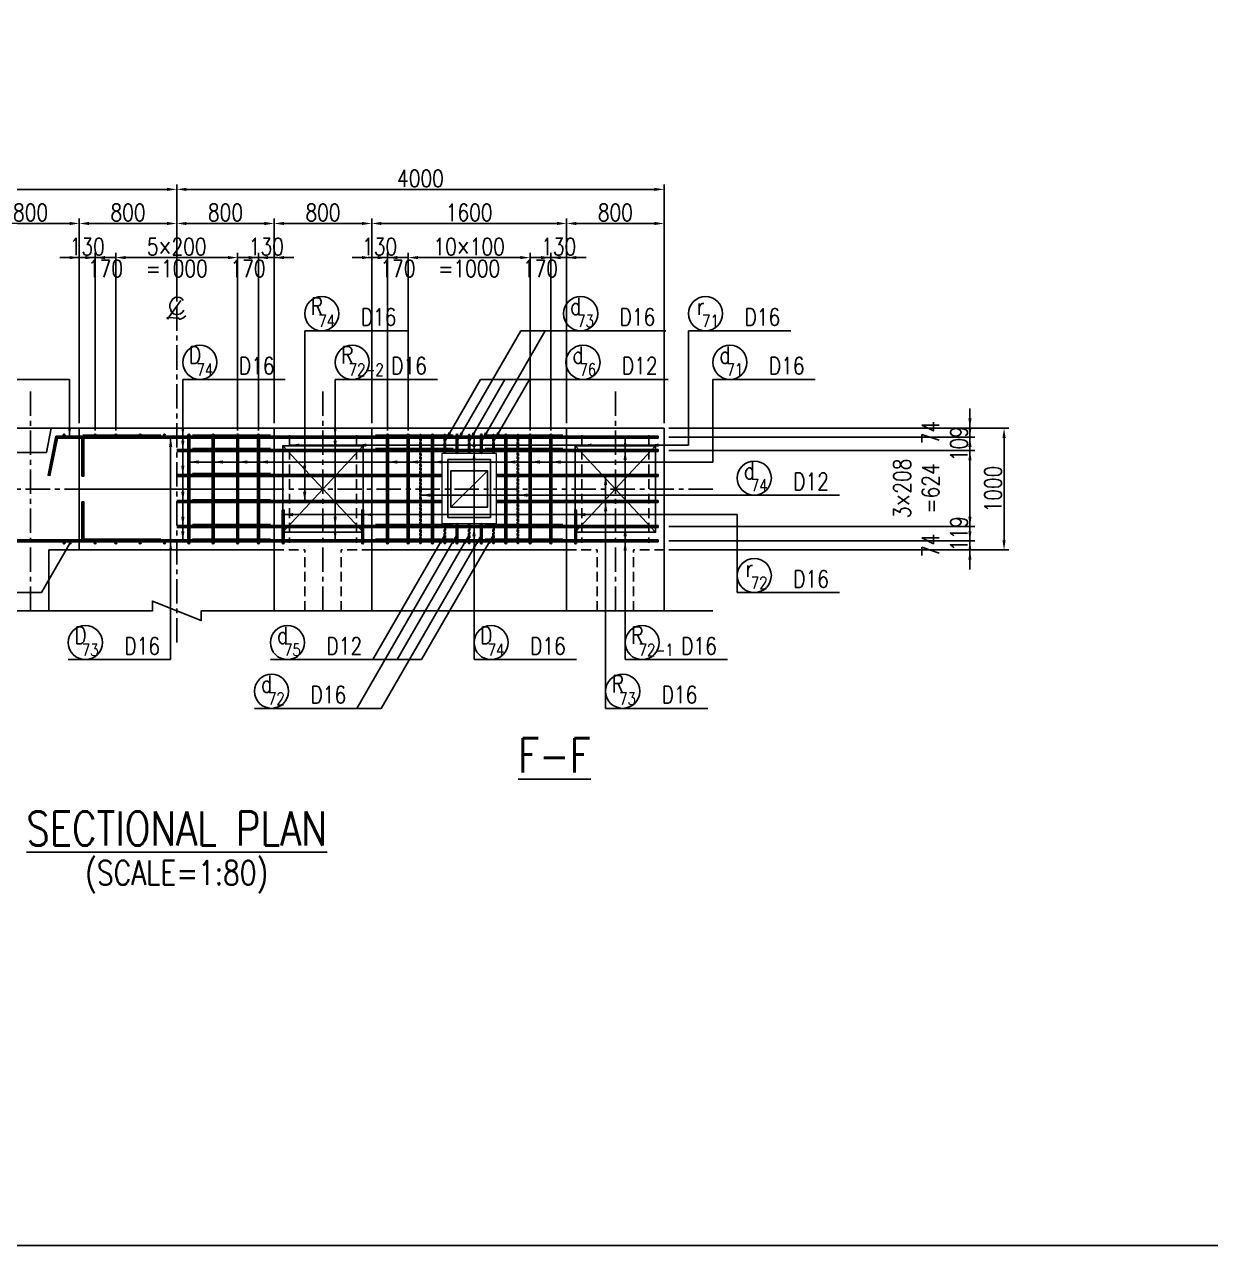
# Model space of a CAD drawing. Header units: millimetres. Extents: x -41433 to 131500, y -94900 to 39745.
# Drawn here: x 108900 to 118635, y -63900 to -53876 of the extents above; entities that cross this region are included whole.
import ezdxf
from ezdxf.enums import TextEntityAlignment as Align

# ---------------------------------------------------------------- set-up
doc = ezdxf.new("R2010")
doc.units = ezdxf.units.MM
doc.header["$LTSCALE"] = 160
doc.header["$MEASUREMENT"] = 0
for name, pattern in [('CENTER', [2, 1.25, -0.25, 0.25, -0.25]), ('DASHED', [0.75, 0.5, -0.25]), ('HIDDEN', [0.375, 0.25, -0.125]), ('実線', [20, 10, 10])]:
    doc.linetypes.add(name, pattern=pattern)
doc.layers.get('DEFPOINTS').update_dxf_attribs({"color": 53, "linetype": 'CONTINUOUS'})
for name, color, linetype in [('CENTER', 6, 'CENTER'), ('DIM', 6, 'CONTINUOUS'), ('DIM-L', 6, 'CONTINUOUS'), ('GAIKEI-KEIKAKU', 4, 'CONTINUOUS'), ('TEKKIN-C', 3, 'CONTINUOUS'), ('TEKKIN-L', 2, 'CONTINUOUS'), ('TEKKIN-R', 3, 'CONTINUOUS'), ('TEKKIN-S', 3, 'CONTINUOUS'), ('TEXT', 4, 'CONTINUOUS'), ('TITLE', 3, 'CONTINUOUS')]:
    doc.layers.add(name, color=color, linetype=linetype)
doc.layers.add('D-WORK', color=8, linetype='実線', lineweight=0, plot=False)
doc.styles.add('DIM-TEXT', font='ROMANS', dxfattribs={"width": 0.8, "bigfont": 'EXTFONT'})
doc.styles.add('romans', font='romans.shx', dxfattribs={"bigfont": 'extfont.shx'})
doc.dimstyles.new('DIM40', dxfattribs={"dimscale": 40, "dimtxt": 3.5, "dimasz": 2, "dimexe": 1, "dimexo": 1, "dimgap": 0.5, "dimtad": 1, "dimdec": 0, "dimzin": 9, "dimdsep": 46, "dimtxsty": 'DIM-TEXT', "dimcen": 0, "dimclrt": 4, "dimaunit": 1, "dimadec": 4, "dimazin": 0, "dimtfac": 1, "dimtdec": 0, "dimtix": 1, "dimtmove": 2, "dimatfit": 0, "dimfxl": 1, "dimlwd": -1, "dimlwe": -1, "dimarcsym": 0})

# ---------------------------------------------------------------- blocks, each defined once
blk = doc.blocks.new('*D1207')
at = {"layer": 'DEFPOINTS', "color": 0, "transparency": 16777216}
for p in [(114150, -57190), (114150, -58190), (116940, -58190)]:
    blk.add_point(p, dxfattribs=at)
at = {"layer": 'DIM', "color": 0, "transparency": 16777216}
for p, q in [((114190, -57190), (116980, -57190)), ((116940, -57270), (116940, -58110)), ((114190, -58190), (116980, -58190))]:
    blk.add_line(p, q, dxfattribs=at)
for points in [[(116927, -57270), (116953, -57270), (116940, -57190)], [(116927, -58110), (116953, -58110), (116940, -58190)]]:
    blk.add_solid(points, dxfattribs=at)
at = {"layer": 'DIM', "color": 4, "transparency": 16777216, "insert": (116850, -57690), "char_height": 140, "attachment_point": 5, "rotation": 90, "style": 'DIM-TEXT'}
blk.add_mtext('1000', dxfattribs=at)
blk = doc.blocks.new('*D1208')
at = {"layer": 'DEFPOINTS', "color": 0, "transparency": 16777216}
for p in [(114150, -57190), (114150, -57264), (116660, -57264)]:
    blk.add_point(p, dxfattribs=at)
at = {"layer": 'DIM', "color": 0, "transparency": 16777216}
for p, q in [((116660, -57110), (116660, -57030)), ((114190, -57190), (116700, -57190)), ((116660, -57190), (116660, -57264)), ((114190, -57264), (116700, -57264)), ((116660, -57344), (116660, -57424))]:
    blk.add_line(p, q, dxfattribs=at)
for points in [[(116647, -57110), (116673, -57110), (116660, -57190)], [(116647, -57344), (116673, -57344), (116660, -57264)]]:
    blk.add_solid(points, dxfattribs=at)
at = {"layer": 'DIM', "color": 4, "transparency": 16777216, "insert": (116453, -57227), "char_height": 140, "attachment_point": 5, "rotation": 90, "style": 'DIM-TEXT'}
blk.add_mtext('74\\P ', dxfattribs=at)
blk = doc.blocks.new('*D1209')
at = {"layer": 'DEFPOINTS', "color": 0, "transparency": 16777216}
for p in [(114150, -57264), (114150, -57373), (116660, -57373)]:
    blk.add_point(p, dxfattribs=at)
at = {"layer": 'DIM', "color": 0, "transparency": 16777216}
for p, q in [((116660, -57184), (116660, -57104)), ((114190, -57264), (116700, -57264)), ((116660, -57264), (116660, -57373)), ((114190, -57373), (116700, -57373)), ((116660, -57453), (116660, -57533))]:
    blk.add_line(p, q, dxfattribs=at)
for points in [[(116647, -57184), (116673, -57184), (116660, -57264)], [(116647, -57453), (116673, -57453), (116660, -57373)]]:
    blk.add_solid(points, dxfattribs=at)
at = {"layer": 'DIM', "color": 4, "transparency": 16777216, "insert": (116570, -57318), "char_height": 140, "attachment_point": 5, "rotation": 90, "style": 'DIM-TEXT'}
blk.add_mtext('109', dxfattribs=at)
blk = doc.blocks.new('*D1210')
at = {"layer": 'DEFPOINTS', "color": 0, "transparency": 16777216}
for p in [(114150, -57997), (116660, -57997), (114150, -58116)]:
    blk.add_point(p, dxfattribs=at)
at = {"layer": 'DIM', "color": 0, "transparency": 16777216}
for p, q in [((116660, -57917), (116660, -57837)), ((114190, -57997), (116700, -57997)), ((116660, -58116), (116660, -57997)), ((114190, -58116), (116700, -58116)), ((116660, -58196), (116660, -58276))]:
    blk.add_line(p, q, dxfattribs=at)
for points in [[(116647, -57917), (116673, -57917), (116660, -57997)], [(116647, -58196), (116673, -58196), (116660, -58116)]]:
    blk.add_solid(points, dxfattribs=at)
at = {"layer": 'DIM', "color": 4, "transparency": 16777216, "insert": (116570, -58056), "char_height": 140, "attachment_point": 5, "rotation": 90, "style": 'DIM-TEXT'}
blk.add_mtext('119', dxfattribs=at)
blk = doc.blocks.new('*D1211')
at = {"layer": 'DEFPOINTS', "color": 0, "transparency": 16777216}
for p in [(114150, -58116), (116660, -58116), (114150, -58190)]:
    blk.add_point(p, dxfattribs=at)
at = {"layer": 'DIM', "color": 0, "transparency": 16777216}
for p, q in [((116660, -58036), (116660, -57956)), ((114190, -58116), (116700, -58116)), ((116660, -58190), (116660, -58116)), ((114190, -58190), (116700, -58190)), ((116660, -58270), (116660, -58350))]:
    blk.add_line(p, q, dxfattribs=at)
for points in [[(116647, -58036), (116673, -58036), (116660, -58116)], [(116647, -58270), (116673, -58270), (116660, -58190)]]:
    blk.add_solid(points, dxfattribs=at)
at = {"layer": 'DIM', "color": 4, "transparency": 16777216, "insert": (116453, -58153), "char_height": 140, "attachment_point": 5, "rotation": 90, "style": 'DIM-TEXT'}
blk.add_mtext('74\\P ', dxfattribs=at)
blk = doc.blocks.new('*D1212')
at = {"layer": 'DEFPOINTS', "color": 0, "transparency": 16777216}
for p in [(114150, -57373), (116660, -57373), (114150, -57997)]:
    blk.add_point(p, dxfattribs=at)
at = {"layer": 'DIM', "color": 0, "transparency": 16777216}
for p, q in [((114190, -57373), (116700, -57373)), ((116660, -57917), (116660, -57453)), ((114190, -57997), (116700, -57997))]:
    blk.add_line(p, q, dxfattribs=at)
for points in [[(116647, -57453), (116673, -57453), (116660, -57373)], [(116647, -57917), (116673, -57917), (116660, -57997)]]:
    blk.add_solid(points, dxfattribs=at)
at = {"layer": 'DIM', "color": 4, "transparency": 16777216, "insert": (116337, -57685), "char_height": 140, "attachment_point": 5, "rotation": 90, "style": 'DIM-TEXT'}
blk.add_mtext('3×208\\P=624\\P ', dxfattribs=at)
blk = doc.blocks.new('*D1202')
at = {"layer": 'DEFPOINTS', "color": 0, "transparency": 16777216}
for p in [(113050, -55790), (112050, -57248), (113050, -57248)]:
    blk.add_point(p, dxfattribs=at)
at = {"layer": 'DIM', "color": 0, "transparency": 16777216}
for p, q in [((112050, -57208), (112050, -55750)), ((112130, -55790), (112970, -55790)), ((113050, -57208), (113050, -55750))]:
    blk.add_line(p, q, dxfattribs=at)
for points in [[(112130, -55777), (112130, -55803), (112050, -55790)], [(112970, -55777), (112970, -55803), (113050, -55790)]]:
    blk.add_solid(points, dxfattribs=at)
at = {"layer": 'DIM', "color": 4, "transparency": 16777216, "char_height": 140, "attachment_point": 5, "style": 'DIM-TEXT'}
for s, insert in [('10×100', (112550, -55700)), ('=1000', (112550, -55880))]:
    blk.add_mtext(s, dxfattribs=dict(at, insert=insert))
blk = doc.blocks.new('*D1203')
at = {"layer": 'DEFPOINTS', "color": 0, "transparency": 16777216}
for p in [(112050, -55790), (111880, -57248), (112050, -57248)]:
    blk.add_point(p, dxfattribs=at)
at = {"layer": 'DIM', "color": 0, "transparency": 16777216}
for p, q in [((111800, -55790), (111720, -55790)), ((111880, -57208), (111880, -55750)), ((111880, -55790), (112050, -55790)), ((112050, -57208), (112050, -55750)), ((112130, -55790), (112210, -55790))]:
    blk.add_line(p, q, dxfattribs=at)
for points in [[(111800, -55777), (111800, -55803), (111880, -55790)], [(112130, -55777), (112130, -55803), (112050, -55790)]]:
    blk.add_solid(points, dxfattribs=at)
at = {"layer": 'DIM', "color": 4, "transparency": 16777216, "insert": (111965, -55880), "char_height": 140, "attachment_point": 5, "style": 'DIM-TEXT'}
blk.add_mtext('170', dxfattribs=at)
blk = doc.blocks.new('*D1204')
at = {"layer": 'DEFPOINTS', "color": 0, "transparency": 16777216}
for p in [(113220, -55790), (113050, -57248), (113220, -57248)]:
    blk.add_point(p, dxfattribs=at)
at = {"layer": 'DIM', "color": 0, "transparency": 16777216}
for p, q in [((112970, -55790), (112890, -55790)), ((113050, -57208), (113050, -55750)), ((113050, -55790), (113220, -55790)), ((113220, -57208), (113220, -55750)), ((113300, -55790), (113380, -55790))]:
    blk.add_line(p, q, dxfattribs=at)
for points in [[(112970, -55777), (112970, -55803), (113050, -55790)], [(113300, -55777), (113300, -55803), (113220, -55790)]]:
    blk.add_solid(points, dxfattribs=at)
at = {"layer": 'DIM', "color": 4, "transparency": 16777216, "insert": (113135, -55880), "char_height": 140, "attachment_point": 5, "style": 'DIM-TEXT'}
blk.add_mtext('170', dxfattribs=at)
blk = doc.blocks.new('*D1205')
at = {"layer": 'DEFPOINTS', "color": 0, "transparency": 16777216}
for p in [(113350, -55790), (113350, -57190), (113220, -57248)]:
    blk.add_point(p, dxfattribs=at)
at = {"layer": 'DIM', "color": 0, "transparency": 16777216}
for p, q in [((113140, -55790), (113060, -55790)), ((113220, -57208), (113220, -55750)), ((113220, -55790), (113350, -55790)), ((113350, -57150), (113350, -55750)), ((113430, -55790), (113510, -55790))]:
    blk.add_line(p, q, dxfattribs=at)
for points in [[(113140, -55777), (113140, -55803), (113220, -55790)], [(113430, -55777), (113430, -55803), (113350, -55790)]]:
    blk.add_solid(points, dxfattribs=at)
at = {"layer": 'DIM', "color": 4, "transparency": 16777216, "insert": (113285, -55700), "char_height": 140, "attachment_point": 5, "style": 'DIM-TEXT'}
blk.add_mtext('130', dxfattribs=at)
blk = doc.blocks.new('*D1206')
at = {"layer": 'DEFPOINTS', "color": 0, "transparency": 16777216}
for p in [(111880, -55790), (111750, -57190), (111880, -57248)]:
    blk.add_point(p, dxfattribs=at)
at = {"layer": 'DIM', "color": 0, "transparency": 16777216}
for p, q in [((111670, -55790), (111590, -55790)), ((111750, -57150), (111750, -55750)), ((111750, -55790), (111880, -55790)), ((111880, -57208), (111880, -55750)), ((111960, -55790), (112040, -55790))]:
    blk.add_line(p, q, dxfattribs=at)
for points in [[(111670, -55777), (111670, -55803), (111750, -55790)], [(111960, -55777), (111960, -55803), (111880, -55790)]]:
    blk.add_solid(points, dxfattribs=at)
at = {"layer": 'DIM', "color": 4, "transparency": 16777216, "insert": (111815, -55700), "char_height": 140, "attachment_point": 5, "style": 'DIM-TEXT'}
blk.add_mtext('130', dxfattribs=at)
blk = doc.blocks.new('*D1182')
at = {"layer": 'DEFPOINTS', "color": 0, "transparency": 16777216}
for p in [(110650, -55790), (109650, -57248), (110650, -57248)]:
    blk.add_point(p, dxfattribs=at)
at = {"layer": 'DIM', "color": 0, "transparency": 16777216}
for p, q in [((109650, -57208), (109650, -55750)), ((109730, -55790), (110570, -55790)), ((110650, -57208), (110650, -55750))]:
    blk.add_line(p, q, dxfattribs=at)
for points in [[(109730, -55777), (109730, -55803), (109650, -55790)], [(110570, -55777), (110570, -55803), (110650, -55790)]]:
    blk.add_solid(points, dxfattribs=at)
at = {"layer": 'DIM', "color": 4, "transparency": 16777216, "char_height": 140, "attachment_point": 5, "style": 'DIM-TEXT'}
for s, insert in [('5×200', (110150, -55700)), ('=1000', (110150, -55880))]:
    blk.add_mtext(s, dxfattribs=dict(at, insert=insert))
blk = doc.blocks.new('*D1183')
at = {"layer": 'DEFPOINTS', "color": 0, "transparency": 16777216}
for p in [(109650, -55790), (109480, -57248), (109650, -57248)]:
    blk.add_point(p, dxfattribs=at)
at = {"layer": 'DIM', "color": 0, "transparency": 16777216}
for p, q in [((109400, -55790), (109320, -55790)), ((109480, -57208), (109480, -55750)), ((109480, -55790), (109650, -55790)), ((109650, -57208), (109650, -55750)), ((109730, -55790), (109810, -55790))]:
    blk.add_line(p, q, dxfattribs=at)
for points in [[(109400, -55777), (109400, -55803), (109480, -55790)], [(109730, -55777), (109730, -55803), (109650, -55790)]]:
    blk.add_solid(points, dxfattribs=at)
at = {"layer": 'DIM', "color": 4, "transparency": 16777216, "insert": (109565, -55880), "char_height": 140, "attachment_point": 5, "style": 'DIM-TEXT'}
blk.add_mtext('170', dxfattribs=at)
blk = doc.blocks.new('*D1184')
at = {"layer": 'DEFPOINTS', "color": 0, "transparency": 16777216}
for p in [(110820, -55790), (110650, -57248), (110820, -57248)]:
    blk.add_point(p, dxfattribs=at)
at = {"layer": 'DIM', "color": 0, "transparency": 16777216}
for p, q in [((110570, -55790), (110490, -55790)), ((110650, -57208), (110650, -55750)), ((110650, -55790), (110820, -55790)), ((110820, -57208), (110820, -55750)), ((110900, -55790), (110980, -55790))]:
    blk.add_line(p, q, dxfattribs=at)
for points in [[(110570, -55777), (110570, -55803), (110650, -55790)], [(110900, -55777), (110900, -55803), (110820, -55790)]]:
    blk.add_solid(points, dxfattribs=at)
at = {"layer": 'DIM', "color": 4, "transparency": 16777216, "insert": (110735, -55880), "char_height": 140, "attachment_point": 5, "style": 'DIM-TEXT'}
blk.add_mtext('170', dxfattribs=at)
blk = doc.blocks.new('*D1185')
at = {"layer": 'DEFPOINTS', "color": 0, "transparency": 16777216}
for p in [(110950, -55790), (110950, -57190), (110820, -57248)]:
    blk.add_point(p, dxfattribs=at)
at = {"layer": 'DIM', "color": 0, "transparency": 16777216}
for p, q in [((110740, -55790), (110660, -55790)), ((110820, -57208), (110820, -55750)), ((110820, -55790), (110950, -55790)), ((110950, -57150), (110950, -55750)), ((111030, -55790), (111110, -55790))]:
    blk.add_line(p, q, dxfattribs=at)
for points in [[(110740, -55777), (110740, -55803), (110820, -55790)], [(111030, -55777), (111030, -55803), (110950, -55790)]]:
    blk.add_solid(points, dxfattribs=at)
at = {"layer": 'DIM', "color": 4, "transparency": 16777216, "insert": (110885, -55700), "char_height": 140, "attachment_point": 5, "style": 'DIM-TEXT'}
blk.add_mtext('130', dxfattribs=at)
blk = doc.blocks.new('*D1186')
at = {"layer": 'DEFPOINTS', "color": 0, "transparency": 16777216}
for p in [(109480, -55790), (109350, -57190), (109480, -57248)]:
    blk.add_point(p, dxfattribs=at)
at = {"layer": 'DIM', "color": 0, "transparency": 16777216}
for p, q in [((109270, -55790), (109190, -55790)), ((109350, -57150), (109350, -55750)), ((109350, -55790), (109480, -55790)), ((109480, -57208), (109480, -55750)), ((109560, -55790), (109640, -55790))]:
    blk.add_line(p, q, dxfattribs=at)
for points in [[(109270, -55777), (109270, -55803), (109350, -55790)], [(109560, -55777), (109560, -55803), (109480, -55790)]]:
    blk.add_solid(points, dxfattribs=at)
at = {"layer": 'DIM', "color": 4, "transparency": 16777216, "insert": (109415, -55700), "char_height": 140, "attachment_point": 5, "style": 'DIM-TEXT'}
blk.add_mtext('130', dxfattribs=at)
blk = doc.blocks.new('*D1193')
at = {"layer": 'DEFPOINTS', "color": 0, "transparency": 16777216}
for p in [(109350, -55510), (108550, -57190), (109350, -57190)]:
    blk.add_point(p, dxfattribs=at)
at = {"layer": 'DIM', "color": 0, "transparency": 16777216}
for p, q in [((108550, -57150), (108550, -55470)), ((108630, -55510), (109270, -55510)), ((109350, -57150), (109350, -55470))]:
    blk.add_line(p, q, dxfattribs=at)
for points in [[(108630, -55497), (108630, -55523), (108550, -55510)], [(109270, -55497), (109270, -55523), (109350, -55510)]]:
    blk.add_solid(points, dxfattribs=at)
at = {"layer": 'DIM', "color": 4, "transparency": 16777216, "insert": (108950, -55420), "char_height": 140, "attachment_point": 5, "style": 'DIM-TEXT'}
blk.add_mtext('800', dxfattribs=at)
blk = doc.blocks.new('*D1194')
at = {"layer": 'DEFPOINTS', "color": 0, "transparency": 16777216}
for p in [(110150, -55510), (110150, -56190), (109350, -57190)]:
    blk.add_point(p, dxfattribs=at)
at = {"layer": 'DIM', "color": 0, "transparency": 16777216}
for p, q in [((109350, -57150), (109350, -55470)), ((109430, -55510), (110070, -55510)), ((110150, -56150), (110150, -55470))]:
    blk.add_line(p, q, dxfattribs=at)
for points in [[(109430, -55497), (109430, -55523), (109350, -55510)], [(110070, -55497), (110070, -55523), (110150, -55510)]]:
    blk.add_solid(points, dxfattribs=at)
at = {"layer": 'DIM', "color": 4, "transparency": 16777216, "insert": (109750, -55420), "char_height": 140, "attachment_point": 5, "style": 'DIM-TEXT'}
blk.add_mtext('800', dxfattribs=at)
blk = doc.blocks.new('*D1195')
at = {"layer": 'DEFPOINTS', "color": 0, "transparency": 16777216}
for p in [(111750, -55510), (110950, -57190), (111750, -57190)]:
    blk.add_point(p, dxfattribs=at)
at = {"layer": 'DIM', "color": 0, "transparency": 16777216}
for p, q in [((110950, -57150), (110950, -55470)), ((111030, -55510), (111670, -55510)), ((111750, -57150), (111750, -55470))]:
    blk.add_line(p, q, dxfattribs=at)
for points in [[(111030, -55497), (111030, -55523), (110950, -55510)], [(111670, -55497), (111670, -55523), (111750, -55510)]]:
    blk.add_solid(points, dxfattribs=at)
at = {"layer": 'DIM', "color": 4, "transparency": 16777216, "insert": (111350, -55420), "char_height": 140, "attachment_point": 5, "style": 'DIM-TEXT'}
blk.add_mtext('800', dxfattribs=at)
blk = doc.blocks.new('*D1196')
at = {"layer": 'DEFPOINTS', "color": 0, "transparency": 16777216}
for p in [(113350, -55510), (111750, -57190), (113350, -57190)]:
    blk.add_point(p, dxfattribs=at)
at = {"layer": 'DIM', "color": 0, "transparency": 16777216}
for p, q in [((111750, -57150), (111750, -55470)), ((111830, -55510), (113270, -55510)), ((113350, -57150), (113350, -55470))]:
    blk.add_line(p, q, dxfattribs=at)
for points in [[(111830, -55497), (111830, -55523), (111750, -55510)], [(113270, -55497), (113270, -55523), (113350, -55510)]]:
    blk.add_solid(points, dxfattribs=at)
at = {"layer": 'DIM', "color": 4, "transparency": 16777216, "insert": (112550, -55420), "char_height": 140, "attachment_point": 5, "style": 'DIM-TEXT'}
blk.add_mtext('1600', dxfattribs=at)
blk = doc.blocks.new('*D1197')
at = {"layer": 'DEFPOINTS', "color": 0, "transparency": 16777216}
for p in [(114150, -55510), (113350, -57190), (114150, -57190)]:
    blk.add_point(p, dxfattribs=at)
at = {"layer": 'DIM', "color": 0, "transparency": 16777216}
for p, q in [((113350, -57150), (113350, -55470)), ((113430, -55510), (114070, -55510)), ((114150, -57150), (114150, -55470))]:
    blk.add_line(p, q, dxfattribs=at)
for points in [[(113430, -55497), (113430, -55523), (113350, -55510)], [(114070, -55497), (114070, -55523), (114150, -55510)]]:
    blk.add_solid(points, dxfattribs=at)
at = {"layer": 'DIM', "color": 4, "transparency": 16777216, "insert": (113750, -55420), "char_height": 140, "attachment_point": 5, "style": 'DIM-TEXT'}
blk.add_mtext('800', dxfattribs=at)
blk = doc.blocks.new('*D1198')
at = {"layer": 'DEFPOINTS', "color": 0, "transparency": 16777216}
for p in [(110150, -55510), (110150, -56190), (110950, -57190)]:
    blk.add_point(p, dxfattribs=at)
at = {"layer": 'DIM', "color": 0, "transparency": 16777216}
for p, q in [((110150, -56150), (110150, -55470)), ((110870, -55510), (110230, -55510)), ((110950, -57150), (110950, -55470))]:
    blk.add_line(p, q, dxfattribs=at)
for points in [[(110230, -55497), (110230, -55523), (110150, -55510)], [(110870, -55497), (110870, -55523), (110950, -55510)]]:
    blk.add_solid(points, dxfattribs=at)
at = {"layer": 'DIM', "color": 4, "transparency": 16777216, "insert": (110550, -55420), "char_height": 140, "attachment_point": 5, "style": 'DIM-TEXT'}
blk.add_mtext('800', dxfattribs=at)
blk = doc.blocks.new('*D1200')
at = {"layer": 'DEFPOINTS', "color": 0, "transparency": 16777216}
for p in [(110150, -55230), (110150, -56190), (106150, -57190)]:
    blk.add_point(p, dxfattribs=at)
at = {"layer": 'DIM', "color": 0, "transparency": 16777216}
for p, q in [((106150, -57150), (106150, -55190)), ((106230, -55230), (110070, -55230)), ((110150, -56150), (110150, -55190))]:
    blk.add_line(p, q, dxfattribs=at)
for points in [[(106230, -55217), (106230, -55243), (106150, -55230)], [(110070, -55217), (110070, -55243), (110150, -55230)]]:
    blk.add_solid(points, dxfattribs=at)
at = {"layer": 'DIM', "color": 4, "transparency": 16777216, "insert": (108150, -55140), "char_height": 140, "attachment_point": 5, "style": 'DIM-TEXT'}
blk.add_mtext('4000', dxfattribs=at)
blk = doc.blocks.new('*D1201')
at = {"layer": 'DEFPOINTS', "color": 0, "transparency": 16777216}
for p in [(110150, -55230), (110150, -56190), (114150, -57190)]:
    blk.add_point(p, dxfattribs=at)
at = {"layer": 'DIM', "color": 0, "transparency": 16777216}
for p, q in [((110150, -56150), (110150, -55190)), ((114070, -55230), (110230, -55230)), ((114150, -57150), (114150, -55190))]:
    blk.add_line(p, q, dxfattribs=at)
for points in [[(110230, -55217), (110230, -55243), (110150, -55230)], [(114070, -55217), (114070, -55243), (114150, -55230)]]:
    blk.add_solid(points, dxfattribs=at)
at = {"layer": 'DIM', "color": 4, "transparency": 16777216, "insert": (112150, -55140), "char_height": 140, "attachment_point": 5, "style": 'DIM-TEXT'}
blk.add_mtext('4000', dxfattribs=at)

msp = doc.modelspace()

# ---------------------------------------------------------------- linework, layer by layer
at = {"layer": 'CENTER'}
for p, q in [((110150, -56190), (110150, -58990)), ((108950, -56890), (108950, -58690)), ((111350, -56890), (111350, -58690)), ((113750, -56890), (113750, -58690)), ((114550, -57690), (105750, -57690))]:
    msp.add_line(p, q, dxfattribs=at)
at = {"layer": 'D-WORK'}
msp.add_lwpolyline([(112774.5, -57973), (112774.5, -57397), (112325.5, -57397), (112325.5, -57973)], close=True, dxfattribs=at)
at = {"layer": 'DEFPOINTS'}
for p, q in [((111020, -58045), (111680, -57335)), ((111020, -57335), (111680, -58045)), ((113420, -58045), (114080, -57335)), ((113420, -57335), (114080, -58045)), ((112400, -57840), (112700, -57540)), ((109350, -57690), (110950, -57690))]:
    msp.add_line(p, q, dxfattribs=at)
at = {"layer": 'DEFPOINTS', "flags": 128}
for points in [[(131500, -43500), (100000, -43500), (100000, -63900), (131500, -63900)], [(112420, -57272), (112420, -57256), (110280, -57256), (110280, -57272)], [(114100, -57272), (112680, -57272), (112680, -57256), (114100, -57256)], [(112420, -57380.8), (112420, -57364.8), (110280, -57364.8), (110280, -57380.8)], [(114100, -57380.8), (112680, -57380.8), (112680, -57364.8), (114100, -57364.8)], [(112325.5, -57585.67), (112325.5, -57569.67), (110280, -57569.67), (110280, -57585.67)], [(114100, -57585.67), (112774.5, -57585.67), (112774.5, -57569.67), (114100, -57569.67)], [(112325.5, -57800.33), (112325.5, -57784.33), (110280, -57784.33), (110280, -57800.33)], [(114100, -57800.33), (112774.5, -57800.33), (112774.5, -57784.33), (114100, -57784.33)], [(112420, -58005.2), (112420, -57989.2), (110280, -57989.2), (110280, -58005.2)], [(114100, -58005.2), (112680, -58005.2), (112680, -57989.2), (114100, -57989.2)], [(107880, -58108), (107880, -58124), (110020, -58124), (110020, -58108)], [(112420, -58124), (112420, -58108), (110280, -58108), (110280, -58124)], [(114100, -58124), (112680, -58124), (112680, -58108), (114100, -58108)]]:
    msp.add_lwpolyline(points, close=True, dxfattribs=at)
at = {"layer": 'DEFPOINTS', "ltscale": 0.8}
for points in [[(110020, -57272), (109170.91, -57272), (109109.44, -57579.35), (109093.75, -57576.22), (109157.79, -57256), (110020, -57256)], [(113320, -57256), (111780, -57256), (111780, -57272), (113320, -57272)], [(113320, -57364.8), (111780, -57364.8), (111780, -57380.8), (113320, -57380.8)], [(113320, -57989.2), (111780, -57989.2), (111780, -58005.2), (113320, -58005.2)], [(113320, -58108), (111780, -58108), (111780, -58124), (113320, -58124)]]:
    msp.add_lwpolyline(points, close=True, dxfattribs=at)
for points in [[(110150, -57272), (109388, -57272), (109388, -57584), (109372, -57584), (109372, -57256), (110150, -57256)], [(110150, -58108), (109388, -58108), (109388, -57796), (109372, -57796), (109372, -58124), (110150, -58124)]]:
    msp.add_lwpolyline(points, dxfattribs=at)
at = {"layer": 'DEFPOINTS', "flags": 128}
for points in [[(110150, -57256), (110920, -57256), (110920, -57272), (110150, -57272)], [(110150, -57364.8), (110920, -57364.8), (110920, -57380.8), (110150, -57380.8)], [(110150, -57569.67), (110920, -57569.67), (110920, -57585.67), (110150, -57585.67)], [(110150, -57784.33), (110920, -57784.33), (110920, -57800.33), (110150, -57800.33)], [(110150, -57989.2), (110920, -57989.2), (110920, -58005.2), (110150, -58005.2)], [(110150, -58108), (110920, -58108), (110920, -58124), (110150, -58124)]]:
    msp.add_lwpolyline(points, dxfattribs=at)
at = {"layer": 'DEFPOINTS'}
for points in [[(110258, -57248), (110258, -58132, -1), (110242, -58132), (110242, -57248, -1)], [(110458, -57248), (110458, -58132, -1), (110442, -58132), (110442, -57248, -1)], [(110658, -57248), (110658, -58132, -1), (110642, -58132), (110642, -57248, -1)], [(110828, -57248), (110828, -58132, -1), (110812, -58132), (110812, -57248, -1)], [(111888, -57248), (111888, -58132, -1), (111872, -58132), (111872, -57248, -1)], [(112058, -57248), (112058, -58132, -1), (112042, -58132), (112042, -57248, -1)], [(112258, -57248), (112258, -58132, -1), (112242, -58132), (112242, -57248, -1)], [(112458, -57248), (112458, -57388.8, -1), (112442, -57388.8), (112442, -57248, -1)], [(112658, -57248), (112658, -57388.8, -1), (112642, -57388.8), (112642, -57248, -1)], [(112858, -57248), (112858, -58132, -1), (112842, -58132), (112842, -57248, -1)], [(113058, -57248), (113058, -58132, -1), (113042, -58132), (113042, -57248, -1)], [(113228, -57248), (113228, -58132, -1), (113212, -58132), (113212, -57248, -1)], [(111032, -58132), (111032, -57862), (111016, -57862), (111016, -58132, 1)], [(111684, -58132), (111684, -57862), (111668, -57862), (111668, -58132, 1)], [(113432, -58132), (113432, -57862), (113416, -57862), (113416, -58132, 1)], [(112458, -57981.2), (112458, -58132, -1), (112442, -58132), (112442, -57981.2, -1)], [(112658, -57981.2), (112658, -58132, -1), (112642, -58132), (112642, -57981.2, -1)]]:
    msp.add_lwpolyline(points, format="xyb", close=True, dxfattribs=at)
for points in [[(111020, -58045), (111020, -57335), (111680, -57335), (111680, -58045)], [(113420, -58045), (113420, -57335), (114080, -57335), (114080, -58045)]]:
    msp.add_lwpolyline(points, close=True, dxfattribs=at)
at = {"layer": 'DEFPOINTS', "linetype": 'HIDDEN', "ltscale": 0.5}
for points in [[(112156, -57248), (112156, -58132, -1), (112144, -58132), (112144, -57248, -1)], [(112356, -57248), (112356, -57388.8, -1), (112344, -57388.8), (112344, -57248, -1)], [(112556, -57248), (112556, -57388.8, -1), (112544, -57388.8), (112544, -57248, -1)], [(112756, -57248), (112756, -57388.8, -1), (112744, -57388.8), (112744, -57248, -1)], [(112956, -57248), (112956, -58132, -1), (112944, -58132), (112944, -57248, -1)], [(112356, -57981.2), (112356, -58132, -1), (112344, -58132), (112344, -57981.2, -1)], [(112556, -57981.2), (112556, -58132, -1), (112544, -58132), (112544, -57981.2, -1)], [(112756, -57981.2), (112756, -58132, -1), (112744, -58132), (112744, -57981.2, -1)]]:
    msp.add_lwpolyline(points, format="xyb", close=True, dxfattribs=at)
at = {"layer": 'DIM-L'}
for p, q in [((111200, -57792.33), (111200, -56390)), ((112040, -56390), (111200, -56390)), ((112974.81, -56390), (112450, -57299)), ((113174.81, -56390), (112650, -57299)), ((113324.81, -56390), (112974.81, -56390)), ((114164.81, -56390), (113324.81, -56390)), ((114350, -57330), (114350, -56390)), ((115190, -56390), (114350, -56390)), ((108630, -56790), (109270, -56790)), ((109270, -57264), (109270, -56790)), ((110200, -56790), (110200, -58116)), ((111040, -56790), (110200, -56790)), ((111450, -56790), (111450, -58116)), ((112290, -56790), (111450, -56790)), ((112643.87, -56790), (112350, -57299)), ((112843.87, -56790), (112550, -57299)), ((113343.87, -56790), (112643.87, -56790)), ((113043.87, -56790), (112750, -57299)), ((114183.87, -56790), (113343.87, -56790)), ((115390, -56790), (114550, -56790)), ((114550, -57468), (114550, -56790)), ((110100, -59090), (110100, -57264)), ((111075, -57330), (114350, -57330)), ((112590, -59090), (112590, -57264)), ((113830, -59090), (113830, -57264)), ((110250, -57468), (114550, -57468)), ((113670, -57577.67), (113670, -59490)), ((112150, -57740), (114750, -57740)), ((115590, -57740), (114750, -57740)), ((111024, -57900), (114750, -57900)), ((114750, -57900), (114750, -58540)), ((109040.44, -58540), (109276, -58132)), ((111627.85, -59490), (112450, -58066)), ((111758.79, -59090), (112350, -58066)), ((111827.85, -59490), (112650, -58066)), ((111958.79, -59090), (112550, -58066)), ((112158.79, -59090), (112750, -58066)), ((105750, -58540), (109040.44, -58540)), ((115590, -58540), (114750, -58540)), ((110100, -59090), (109260, -59090)), ((111758.79, -59090), (110918.79, -59090)), ((112158.79, -59090), (111758.79, -59090)), ((113430, -59090), (112590, -59090)), ((114670, -59090), (113830, -59090)), ((111627.85, -59490), (110787.85, -59490)), ((111827.85, -59490), (111627.85, -59490)), ((114510, -59490), (113670, -59490))]:
    msp.add_line(p, q, dxfattribs=at)
at = {"layer": 'DIM-L', "flags": 128}
msp.add_lwpolyline([(105750, -58690), (109950, -58690), (109950, -58610), (110350, -58770), (110350, -58690), (114550, -58690)], dxfattribs=at)
at = {"layer": 'DIM-L'}
for centre in [(111340, -56250), (113464.81, -56250), (114490, -56250), (110340, -56650), (111590, -56650), (113483.87, -56650), (114690, -56650), (114890, -57600), (114890, -58400), (109400, -58950), (111058.79, -58950), (112730, -58950), (113970, -58950), (110927.85, -59350), (113810, -59350)]:
    msp.add_circle(centre, 140, dxfattribs=at)
for points in [[(109283.33, -57184), (109256.67, -57184), (109270, -57264)], [(110213.33, -57184), (110186.67, -57184), (110200, -57264)], [(111436.67, -57184), (111463.33, -57184), (111450, -57264)], [(112401.55, -57236.38), (112378.45, -57223.05), (112350, -57299)], [(112501.55, -57236.38), (112478.45, -57223.05), (112450, -57299)], [(112601.55, -57236.38), (112578.45, -57223.05), (112550, -57299)], [(112701.55, -57236.38), (112678.45, -57223.05), (112650, -57299)], [(112801.55, -57236.38), (112778.45, -57223.05), (112750, -57299)], [(110086.67, -57344), (110113.33, -57344), (110100, -57264)], [(110213.33, -57292.8), (110186.67, -57292.8), (110200, -57372.8)], [(111155, -57316.67), (111155, -57343.33), (111075, -57330)], [(111436.67, -57292.8), (111463.33, -57292.8), (111450, -57372.8)], [(111705, -57316.67), (111705, -57343.33), (111625, -57330)], [(112576.67, -57344), (112603.33, -57344), (112590, -57264)], [(113555, -57316.67), (113555, -57343.33), (113475, -57330)], [(113816.67, -57344), (113843.33, -57344), (113830, -57264)], [(114105, -57316.67), (114105, -57343.33), (114025, -57330)], [(112576.67, -57452.8), (112603.33, -57452.8), (112590, -57372.8)], [(113816.67, -57452.8), (113843.33, -57452.8), (113830, -57372.8)], [(110213.33, -57497.67), (110186.67, -57497.67), (110200, -57577.67)], [(110330, -57454.67), (110330, -57481.33), (110250, -57468)], [(110530, -57481.33), (110530, -57454.67), (110450, -57468)], [(110730, -57481.33), (110730, -57454.67), (110650, -57468)], [(110900, -57481.33), (110900, -57454.67), (110820, -57468)], [(111213.33, -57497.67), (111186.67, -57497.67), (111200, -57577.67)], [(111960, -57481.33), (111960, -57454.67), (111880, -57468)], [(112130, -57481.33), (112130, -57454.67), (112050, -57468)], [(112330, -57481.33), (112330, -57454.67), (112250, -57468)], [(112930, -57481.33), (112930, -57454.67), (112850, -57468)], [(113130, -57481.33), (113130, -57454.67), (113050, -57468)], [(113300, -57481.33), (113300, -57454.67), (113220, -57468)], [(113683.33, -57657.67), (113656.67, -57657.67), (113670, -57577.67)], [(110213.33, -57712.33), (110186.67, -57712.33), (110200, -57792.33)], [(111213.33, -57712.33), (111186.67, -57712.33), (111200, -57792.33)], [(112230, -57753.33), (112230, -57726.67), (112150, -57740)], [(113030, -57753.33), (113030, -57726.67), (112950, -57740)], [(113683.33, -57872.33), (113656.67, -57872.33), (113670, -57792.33)], [(110213.33, -57917.2), (110186.67, -57917.2), (110200, -57997.2)], [(111104, -57886.67), (111104, -57913.33), (111024, -57900)], [(111436.67, -57917.2), (111463.33, -57917.2), (111450, -57997.2)], [(111756, -57886.67), (111756, -57913.33), (111676, -57900)], [(113504, -57886.67), (113504, -57913.33), (113424, -57900)], [(110213.33, -58036), (110186.67, -58036), (110200, -58116)], [(111436.67, -58036), (111463.33, -58036), (111450, -58116)], [(112576.67, -58077.2), (112603.33, -58077.2), (112590, -57997.2)], [(113816.67, -58077.2), (113843.33, -58077.2), (113830, -57997.2)], [(110086.67, -58196), (110113.33, -58196), (110100, -58116)], [(112298.45, -58128.62), (112321.55, -58141.95), (112350, -58066)], [(112398.45, -58128.62), (112421.55, -58141.95), (112450, -58066)], [(112498.45, -58128.62), (112521.55, -58141.95), (112550, -58066)], [(112576.67, -58196), (112603.33, -58196), (112590, -58116)], [(112598.45, -58128.62), (112621.55, -58141.95), (112650, -58066)], [(112698.45, -58128.62), (112721.55, -58141.95), (112750, -58066)], [(113816.67, -58196), (113843.33, -58196), (113830, -58116)]]:
    msp.add_solid(points, dxfattribs=at)
at = {"layer": 'GAIKEI-KEIKAKU'}
for p, q in [((106150, -57190), (114150, -57190)), ((109080, -57390), (109120, -57190)), ((111125, -57190), (109175, -57190)), ((109350, -58190), (109350, -57190)), ((110950, -58190), (110950, -57190)), ((111750, -58190), (111750, -57190)), ((113350, -58190), (113350, -57190)), ((114150, -58190), (114150, -57190)), ((108820, -57390), (109080, -57390)), ((109100, -58690), (109100, -58190)), ((109350, -58190), (109100, -58190)), ((109350, -58190), (110950, -58190)), ((110950, -58190), (110950, -58690)), ((113350, -58190), (111750, -58190)), ((111750, -58190), (111750, -58690)), ((113350, -58190), (113350, -58690)), ((114150, -58190), (114150, -58690))]:
    msp.add_line(p, q, dxfattribs=at)
at = {"layer": 'GAIKEI-KEIKAKU', "linetype": 'DASHED'}
for p, q in [((110950, -58190), (111200, -58190)), ((111200, -58690), (111200, -58190)), ((111500, -58690), (111500, -58190)), ((111750, -58190), (111500, -58190)), ((113350, -58190), (113600, -58190)), ((113600, -58690), (113600, -58190)), ((113900, -58690), (113900, -58190)), ((114150, -58190), (113900, -58190))]:
    msp.add_line(p, q, dxfattribs=at)
at = {"layer": 'GAIKEI-KEIKAKU'}
for points in [[(112724.5, -57923), (112724.5, -57447), (112375.5, -57447), (112375.5, -57923)], [(112400, -57540), (112400, -57840), (112700, -57840), (112700, -57540)]]:
    msp.add_lwpolyline(points, close=True, dxfattribs=at)
at = {"layer": 'TEKKIN-C'}
for p, q in [((111024, -57862), (111024, -58132)), ((111676, -57862), (111676, -58132)), ((113424, -57862), (113424, -58132))]:
    msp.add_line(p, q, dxfattribs=at)
for radius in [8, 4]:
    msp.add_circle((109276, -58132), radius, dxfattribs=at)
at = {"layer": 'TEKKIN-L', "ltscale": 0.8}
for p, q in [((110920, -57264), (110150, -57264)), ((112420, -57264), (110280, -57264)), ((113320, -57264), (111780, -57264)), ((114100, -57264), (112680, -57264)), ((110920, -57372.8), (110150, -57372.8)), ((112420, -57372.8), (110280, -57372.8)), ((113320, -57372.8), (111780, -57372.8)), ((114100, -57372.8), (112680, -57372.8)), ((110920, -57577.67), (110150, -57577.67)), ((112325.5, -57577.67), (110280, -57577.67)), ((114100, -57577.67), (112774.5, -57577.67)), ((110920, -57792.33), (110150, -57792.33)), ((112325.5, -57792.33), (110280, -57792.33)), ((114100, -57792.33), (112774.5, -57792.33)), ((110920, -57997.2), (110150, -57997.2)), ((112420, -57997.2), (110280, -57997.2)), ((113320, -57997.2), (111780, -57997.2)), ((114100, -57997.2), (112680, -57997.2)), ((107880, -58116), (110020, -58116)), ((110920, -58116), (110150, -58116)), ((112420, -58116), (110280, -58116)), ((113320, -58116), (111780, -58116)), ((114100, -58116), (112680, -58116))]:
    msp.add_line(p, q, dxfattribs=at)
for points in [[(110020, -57264), (109164.35, -57264), (109101.59, -57577.79)], [(110150, -57264), (109380, -57264), (109380, -57584)], [(110150, -58116), (109380, -58116), (109380, -57796)]]:
    msp.add_lwpolyline(points, dxfattribs=at)
at = {"layer": 'TEKKIN-R', "ltscale": 0.8}
for p, q in [((110020, -57249), (109380, -57249)), ((110280, -57249), (110920, -57249)), ((112420, -57249), (111780, -57249)), ((113320, -57249), (112680, -57249)), ((110280, -57357.8), (110920, -57357.8)), ((112420, -57357.8), (111780, -57357.8)), ((113320, -57357.8), (112680, -57357.8)), ((110280, -57562.67), (110920, -57562.67)), ((110280, -57777.33), (110920, -57777.33)), ((110280, -57982.2), (110920, -57982.2)), ((112420, -57982.2), (111780, -57982.2)), ((113320, -57982.2), (112680, -57982.2)), ((109380, -58101), (110020, -58101)), ((110280, -58101), (110920, -58101)), ((112420, -58101), (111780, -58101)), ((113320, -58101), (112680, -58101))]:
    msp.add_line(p, q, dxfattribs=at)
at = {"layer": 'TEKKIN-S'}
for p, q in [((110250, -58132), (110250, -57248)), ((110450, -58132), (110450, -57248)), ((110650, -58132), (110650, -57248)), ((110820, -58132), (110820, -57248)), ((111880, -58132), (111880, -57248)), ((112050, -58132), (112050, -57248)), ((112150, -58132), (112150, -57248)), ((112250, -58132), (112250, -57248)), ((112350, -57388.8), (112350, -57248)), ((112450, -57388.8), (112450, -57248)), ((112550, -57388.8), (112550, -57248)), ((112650, -57388.8), (112650, -57248)), ((112750, -57388.8), (112750, -57248)), ((112850, -58132), (112850, -57248)), ((112950, -58132), (112950, -57248)), ((113050, -58132), (113050, -57248)), ((113220, -58132), (113220, -57248)), ((112350, -58132), (112350, -57981.2)), ((112450, -58132), (112450, -57981.2)), ((112550, -58132), (112550, -57981.2)), ((112650, -58132), (112650, -57981.2)), ((112750, -58132), (112750, -57981.2))]:
    msp.add_line(p, q, dxfattribs=at)
at = {"layer": 'TEKKIN-S', "linetype": 'DASHED', "flags": 128}
for points in [[(111075, -57248), (111075, -58132)], [(111625, -57248), (111625, -58132)], [(113475, -57248), (113475, -58132)], [(114025, -57248), (114025, -58132)]]:
    msp.add_lwpolyline(points, dxfattribs=at)
at = {"layer": 'TEKKIN-S', "linetype": 'DASHED', "ltscale": 0.1}
for centre, radius in [((109225, -57248), 8), ((109225, -57248), 4), ((109225, -58132), 8), ((109225, -58132), 4)]:
    msp.add_circle(centre, radius, dxfattribs=at)
at = {"layer": 'TEKKIN-S'}
for centre, radius in [((109480, -57248), 8), ((109480, -57248), 4), ((109650, -57248), 8), ((109650, -57248), 4), ((109850, -57248), 8), ((109850, -57248), 4), ((110050, -57248), 8), ((110050, -57248), 4), ((109480, -58132), 8), ((109480, -58132), 4), ((109650, -58132), 8), ((109650, -58132), 4), ((109850, -58132), 8), ((109850, -58132), 4), ((110050, -58132), 8), ((110050, -58132), 4)]:
    msp.add_circle(centre, radius, dxfattribs=at)
at = {"layer": 'TEXT', "linetype": 'Continuous'}
for p, q in [((110119.1, -56128.91), (110103.5, -56150.51)), ((110142.5, -56114.51), (110119.1, -56128.91)), ((110157.5, -56114.51), (110142.5, -56114.51)), ((110174, -56118.11), (110157.5, -56114.51)), ((110191.4, -56126.51), (110174, -56118.11)), ((110202.5, -56140.91), (110191.4, -56126.51)), ((110184.8, -56141.51), (110075, -56294.51)), ((110103.5, -56150.51), (110093.6, -56173.01)), ((110093.6, -56173.01), (110093.6, -56204.51)), ((110093.6, -56204.51), (110099, -56209.31)), ((110099, -56209.31), (110108, -56239.01)), ((110199.2, -56235.71), (110208.8, -56222.51)), ((110072, -56282.51), (110171, -56288.51)), ((110075, -56294.51), (110072, -56282.51)), ((110108, -56239.01), (110124.5, -56252.51)), ((110124.5, -56252.51), (110142.5, -56257.01)), ((110142.5, -56257.01), (110157.5, -56257.01)), ((110157.5, -56257.01), (110180, -56251.91)), ((110171, -56288.51), (110167.4, -56294.51)), ((110167.4, -56294.51), (110178.8, -56294.51)), ((110178.8, -56294.51), (110199.2, -56287.31)), ((110180, -56251.91), (110199.2, -56235.71)), ((110199.2, -56287.31), (110225, -56269.01))]:
    msp.add_line(p, q, dxfattribs=at)

# ---------------------------------------------------------------- texts
at = {"layer": 'TEXT', "style": 'romans', "width": 0.8}
for s, height, p in [('R', 140, (111300, -56190)), ('d', 140, (113424.81, -56190)), ('r', 140, (114450, -56190)), ('74', 100, (111380, -56310)), ('73', 100, (113504.81, -56310)), ('71', 100, (114530, -56310)), ('D', 140, (110300, -56590)), ('R', 140, (111550, -56590)), ('d', 140, (113443.87, -56590)), ('d', 140, (114650, -56590)), ('74', 100, (110380, -56710)), ('72', 100, (111630, -56710)), ('-2', 100, (111770, -56710)), ('76', 100, (113523.87, -56710)), ('71', 100, (114730, -56710)), ('d', 140, (114850, -57540)), ('74', 100, (114930, -57660)), ('r', 140, (114850, -58340)), ('72', 100, (114930, -58460)), ('D', 140, (109360, -58890)), ('d', 140, (111018.79, -58890)), ('D', 140, (112690, -58890)), ('R', 140, (113930, -58890)), ('73', 100, (109440, -59010)), ('75', 100, (111098.79, -59010)), ('74', 100, (112770, -59010)), ('72', 100, (114010, -59010)), ('-1', 100, (114150, -59010)), ('d', 140, (110887.85, -59290)), ('R', 140, (113770, -59290)), ('72', 100, (110967.85, -59410)), ('73', 100, (113850, -59410))]:
    msp.add_text(s, height=height, rotation=0.000107, dxfattribs=at).set_placement(p, align=Align.MIDDLE)
for s, p in [('D16', (111660, -56390)), ('D16', (113784.81, -56390)), ('D16', (114810, -56390)), ('D16', (110660, -56790)), ('D16', (111910, -56790)), ('D12', (113803.87, -56790)), ('D16', (115010, -56790)), ('D12', (115210, -57740)), ('D16', (115210, -58540)), ('D16', (109720, -59090)), ('D12', (111378.79, -59090)), ('D16', (113050, -59090)), ('D16', (114290, -59090)), ('D16', (111247.85, -59490)), ('D16', (114130, -59490))]:
    msp.add_text(s, height=140, rotation=0.000107, dxfattribs=at).set_placement(p, align=Align.BOTTOM_LEFT)
at = {"layer": 'TITLE', "style": 'romans', "width": 0.8}
for s, height, p in [('%%UF-F', 280, (113250, -60100)), ('%%uSECTIONAL PLAN', 280, (110150, -60700)), ('(SCALE=1:80)', 200, (110150, -61000))]:
    msp.add_text(s, height=height, dxfattribs=at).set_placement(p, align=Align.BOTTOM_CENTER)

# ---------------------------------------------------------------- dimensions: what is measured, and where the dimension line sits
at = {"layer": 'DIM'}
for base, p1, p2, picture, middle in [((110150, -55230), (106150, -57190), (110150, -56190), '*D1200', (108150, -55140)), ((109350, -55510), (108550, -57190), (109350, -57190), '*D1193', (108950, -55420)), ((110150, -55510), (109350, -57190), (110150, -56190), '*D1194', (109750, -55420)), ((111750, -55510), (110950, -57190), (111750, -57190), '*D1195', (111350, -55420)), ((113350, -55510), (111750, -57190), (113350, -57190), '*D1196', (112550, -55420)), ((114150, -55510), (113350, -57190), (114150, -57190), '*D1197', (113750, -55420)), ((109480, -55790), (109350, -57190), (109480, -57248), '*D1186', (109415, -55700)), ((110950, -55790), (110820, -57248), (110950, -57190), '*D1185', (110885, -55700)), ((111880, -55790), (111750, -57190), (111880, -57248), '*D1206', (111815, -55700)), ((113350, -55790), (113220, -57248), (113350, -57190), '*D1205', (113285, -55700))]:
    dim = msp.add_linear_dim(base=base, p1=p1, p2=p2, dimstyle='DIM40', dxfattribs=at)
    dim.commit()
    dim.dimension.update_dxf_attribs({"geometry": picture, "text_midpoint": middle})
for base, p1, p2, angle, picture, middle in [((110150, -55230), (114150, -57190), (110150, -56190), 180, '*D1201', (112150, -55140)), ((110150, -55510), (110950, -57190), (110150, -56190), 180, '*D1198', (110550, -55420)), ((116660, -57373), (114150, -57264), (114150, -57373), 270, '*D1209', (116570, -57318.5)), ((116940, -58190), (114150, -57190), (114150, -58190), 270, '*D1207', (116850, -57690)), ((116660, -57997), (114150, -58116), (114150, -57997), 90, '*D1210', (116570, -58056.5))]:
    dim = msp.add_linear_dim(base=base, p1=p1, p2=p2, angle=angle, dimstyle='DIM40', dxfattribs=at)
    dim.commit()
    dim.dimension.update_dxf_attribs({"geometry": picture, "text_midpoint": middle})
for base, p1, p2, text, picture, middle in [((110650, -55790), (109650, -57248), (110650, -57248), '5×200\\X=<>', '*D1182', (110150, -55790)), ((113050, -55790), (112050, -57248), (113050, -57248), '10×100\\X=<>', '*D1202', (112550, -55790)), ((109650, -55790), (109480, -57248), (109650, -57248), '\\X<>', '*D1183', (109565, -55790)), ((110820, -55790), (110650, -57248), (110820, -57248), '\\X<>', '*D1184', (110735, -55790)), ((112050, -55790), (111880, -57248), (112050, -57248), '\\X<>', '*D1203', (111965, -55790)), ((113220, -55790), (113050, -57248), (113220, -57248), '\\X<>', '*D1204', (113135, -55790))]:
    dim = msp.add_linear_dim(base=base, p1=p1, p2=p2, text=text, dimstyle='DIM40', dxfattribs=at)
    dim.commit()
    dim.dimension.update_dxf_attribs({"geometry": picture, "text_midpoint": middle})
for base, p1, p2, angle, text, picture, middle in [((116660, -57264), (114150, -57190), (114150, -57264), 270, '<>\\P ', '*D1208', (116453.33, -57227)), ((116660, -57373), (114150, -57997), (114150, -57373), 90, '3×208\\P=<>\\P ', '*D1212', (116336.67, -57685)), ((116660, -58116), (114150, -58190), (114150, -58116), 90, '<>\\P ', '*D1211', (116453.33, -58153))]:
    dim = msp.add_linear_dim(base=base, p1=p1, p2=p2, angle=angle, text=text, dimstyle='DIM40', dxfattribs=at)
    dim.commit()
    dim.dimension.update_dxf_attribs({"geometry": picture, "text_midpoint": middle})

doc.saveas('drawing.dxf')
